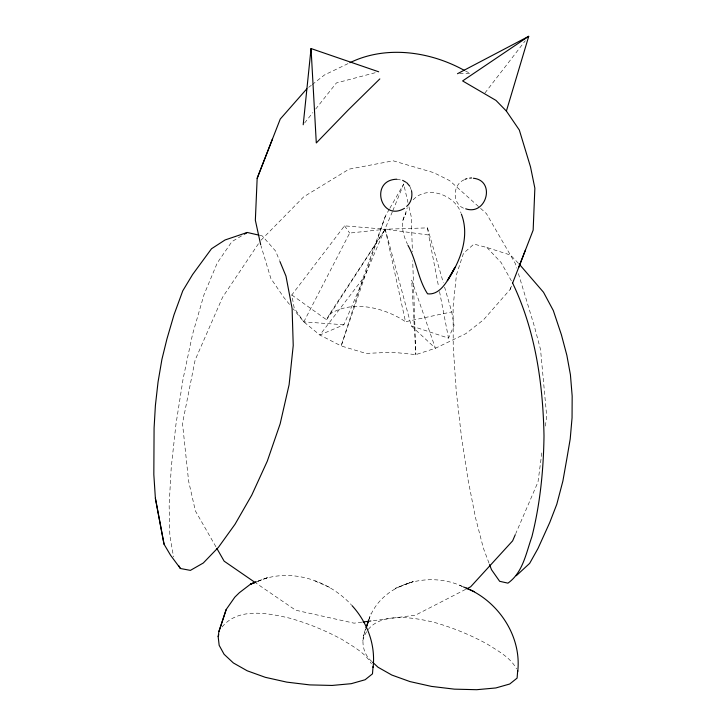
<?xml version="1.0" encoding="UTF-8"?>
<svg xmlns="http://www.w3.org/2000/svg" width="726" height="726" viewBox="0 0 726 726"><rect width="100%" height="100%" fill="white"/><g stroke="black" fill="none" stroke-linecap="round" stroke-linejoin="round"><path stroke-width="0.54" stroke-dasharray="3.63 2.72" d="M402.767 220.386L406.025 212.845C399.835 222.628 402.703 234.625 407.549 244.344M541.832 452.906L538.002 481.973L515.741 533.628M545.371 426.08L546.696 416.016L540.543 349.56L534.372 326.337L518.065 272.431M371.812 661.44C362.428 653.699 360.686 639.797 365.686 629.061M405.135 214.851L407.25 207.663M362.791 640.858C370.46 609.831 411.996 616.791 434.947 622.581C453.006 627.754 470.421 634.941 486.928 643.889C497.746 650.832 510.233 657.157 516.567 668.909M389.299 209.224L385.424 216.003L362.682 278.947L341.166 345.957L365.958 353.408L392.412 352.237L415.853 354.624L435.428 348.253L465.838 333.651L483.552 319.767L510.151 289.438L511.785 285.254M363.526 635.785L365.614 629.487M368.744 620.04C381.232 582.978 429.229 570.563 462.498 586.526M368.754 619.886L370.823 613.733M385.424 216.003L341.166 345.957L319.857 335.013L303.813 321.881L293.086 308.768M510.151 289.438L511.748 285.318M392.376 211.765L343.897 324.767L319.857 335.013L362.682 278.947M392.793 210.74L403.701 184.041L407.967 202.509M343.897 324.767L303.813 321.881L294.212 308.051L291.807 294.965L344.523 225.85L385.252 229.225L411.279 325.874L448.523 338.144L454.04 325.538L451.753 311.899L444.593 287.115M303.813 321.881L349.669 233.073L385.252 229.225L427.478 227.873L443.35 282.813M291.807 294.965L326.573 319.767L329.395 314.367L385.252 229.225L428.621 234.997L438.676 287.124M389.853 208.253L403.701 184.041M326.573 319.767L385.252 229.225L405.516 321.709L451.753 311.899M258.438 243.736L222.628 297.179L195.131 360.032L182.489 423.394L188.615 481.157L195.403 510.968L216.257 547.377M484.877 93.082L525.297 40.738M304.584 123.021L312.888 112.566M315.656 109.082L336.419 82.946L375.442 72.654M222.083 626.974C238.391 606.981 268.448 613.18 290.327 618.325C308.387 623.498 325.802 630.685 342.309 639.624C352.791 646.449 365.06 652.474 371.385 663.791M261.115 240.115L303.74 196.791L349.052 169.158L393.183 160.809L433.749 172.661L449.63 180.62L486.411 213.598L515.46 263.801L516.758 268.121M413.167 199.795C427.469 184.468 455.111 195.276 461.064 213.208M308.668 87.356L311.327 85.278M312.207 84.588L324.595 74.887L348.916 63.198M329.395 314.367C352.046 299.539 384.381 307.47 405.516 321.709M241.513 235.896L231.921 241.613L217.265 262.93L203.979 294.765L192.508 334.477L183.106 378.781L175.973 424.175L171.254 467.29L169.14 505.169L169.839 535.534L173.541 556.887M465.647 589.367L415.49 615.149L370.814 620.984M464.286 179.739C452.362 184.531 451.899 204.097 464.395 208.534M257.503 581.453C289.411 567.151 328.515 580.01 351.348 604.84M257.594 581.462L268.711 577.206L257.412 581.372M361.875 622.155L354.052 623.171L295.636 610.194L256.224 583.259M459.622 73.68L470.357 73.498L465.52 71.012M396.813 179.222L402.612 180.329M260.108 235.415L262.249 235.905L275.617 251.069L279.501 260.452M518.346 263.202L510.523 255.062L486.928 247.512L473.915 244.099L463.478 253.31L456.454 274.718L453.115 306.681L453.224 346.529L456.237 390.996L461.427 436.544L468.061 479.795L475.53 517.801L483.407 548.257L489.17 563.548M329.758 587.434L314.912 580.981M459.531 585.238L462.371 586.481M411.279 325.874L435.428 348.253L411.687 280.136L415.853 354.624L412.704 260.743M486.928 247.512L501.221 262.685L511.993 281.969M289.511 304.394L283.793 297.406L270.843 278.421L261.015 245.869M344.523 225.85L349.669 233.073M410.126 187.081L411.161 189.731M408.974 206.856L411.234 216.629L412.404 251.695M439.529 291.562L448.523 338.144M427.478 227.873L428.621 234.997M409.11 582.987L395.144 588.432L413.33 581.462L409.11 582.987"/><path stroke-width="1.09" d="M306.898 88.744L280.254 119.046L257.158 178.324L255.352 220.241L260.688 244.78M373.073 667.466C375.732 644.851 367.283 622.227 352.001 605.593M517.692 671.722C522.021 635.45 497.201 599.431 463.487 586.962M373.073 666.368L372.483 673.846L365.105 679.754L351.221 683.692L332.1 685.444L309.793 684.899L286.761 682.122L265.326 677.322L247.212 670.797L233.382 662.965L224.098 654.298L219.161 645.332L218.172 636.602L218.907 631.529L226.203 609.477L234.825 597.153L239.371 592.697L250.524 584.176L255.407 582.152M517.692 670.624L517.103 678.111L509.725 684.01L495.84 687.958L476.71 689.7L454.412 689.155L431.38 686.388L409.945 681.578L391.831 675.053L378.001 667.221L372.583 662.166M303.205 124.763L311.046 48.551L378.691 71.792M518.709 267.477L533.156 230.133L534.862 188.197L530.524 166.935L519.326 130.036L506.394 111.078L528.728 36.3L457.48 73.716M218.172 636.602L218.798 634.615M218.907 631.529L226.203 609.477M366.258 627.545L368.391 621.084M365.995 628.099L368.409 620.912M257.158 178.324L272.504 138.92M512.547 283.258L525.352 250.279M515.288 534.663L512.62 540.861L470.666 586.789L466.655 588.85M489.551 564.565L491.475 569.656L499.651 581.299L507.946 583.15C522.947 572.56 526.114 552.967 531.886 536.75C540.18 503.79 543.538 469.867 544.001 435.936C543.012 383.7 535.371 330.366 512.538 282.931M379.834 78.907L348.398 109.807L316.3 142.958L311.046 48.551M516.268 575.727L529.662 563.367L537.993 548.475L549.763 522.475L556.788 504.28L562.877 481.084L566.915 458.306L570.209 438.976L572.052 417.849L572.17 396.042L570.427 374.77L566.861 355.313L561.398 334.759L553.312 310.537L543.529 292.288L519.126 264.01M406.651 206.402C411.188 202.645 412.713 196.247 411.506 190.611M528.728 36.3L462.607 80.931L495.958 100.397L506.394 111.078M244.39 234.18L247.257 232.465L259.037 235.17M349.923 62.708C386.06 45.021 430.282 51.428 464.558 70.513M465.157 179.34L466.9 178.532M404.473 208.326C380.551 222.483 369.244 179.939 396.813 179.222M256.514 581.844L250.524 584.176L255.579 582.234M247.257 232.465L225.051 239.97L211.502 248.755L192.617 274.501L182.77 290.827L173.977 314.875L166.916 339.033L161.934 359.288L158.05 381.967L155.4 405.444L154.084 428.086L153.83 474.577L155.382 498.281L164.04 544.201L170.592 555.29L180.393 568.503L190.394 570.382L203.28 563.013L218.462 547.277L235.033 524.245L251.768 495.105L267.286 461.173L280.154 423.839L289.111 384.671L293.231 345.485L292.106 308.459L285.971 276.089L279.927 261.496M469.695 178.16L471.555 177.915M362.991 622.01L370.814 620.984M473.352 178.251C496.003 180.465 486.502 216.03 465.702 208.798M474.368 591.699L466.165 588.133M402.612 180.329L405.898 182.199M255.307 582.633L224.143 561.162L216.82 548.366M406.714 182.662L409.782 186.201M178.678 565.599L180.393 568.503M407.985 245.361C416.606 260.552 418.013 279.383 427.569 293.83C441.707 295.491 449.24 277.014 455.111 267.213L447.316 280.681C460.066 261.723 470.112 236.721 461.418 214.197M155.382 498.281L164.04 544.201"/></g></svg>
